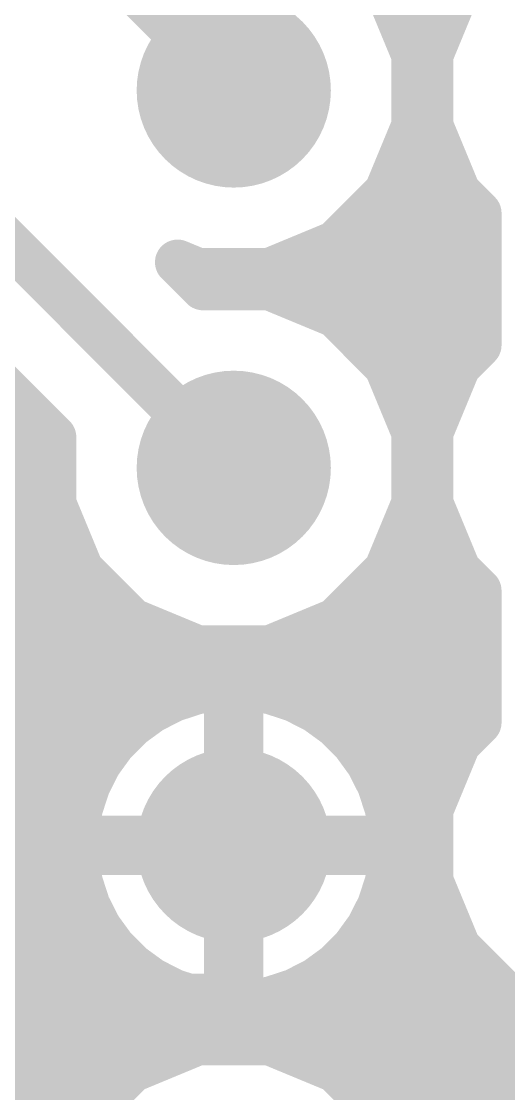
# Model space of a CAD drawing. Extents: x 0 to 68, y -7.3 to 12.7.
# Drawn here: x 48.23 to 51.51, y -3.58 to 3.64 of the extents above; entities that cross this region are included whole.
import ezdxf

# ---------------------------------------------------------------- set-up
doc = ezdxf.new("R2010")
doc.units = 0
doc.layers.add('16', color=175, linetype='CONTINUOUS')
doc.layers.add('17', color=82, linetype='CONTINUOUS')

# ---------------------------------------------------------------- blocks, each defined once
blk = doc.blocks.new('ROUNDP')
at = {"const_width": 0.5}
blk.add_lwpolyline([(0, -0.25, 1), (0, 0.25, 1), (0, -0.25)], format="xyb", dxfattribs=at)

msp = doc.modelspace()

# ---------------------------------------------------------------- linework, layer by layer
at = {"layer": '16'}
for points, const_width in [([(49.657, 3.175), (48.387, 4.445)], 0.3048), ([(50.8698, 3.4162), (50.6852, 3.862)], 0.3048), ([(51.1688, 3.862), (50.9842, 3.4162)], 0.3048), ([(50.7698, 3.6576), (51.0842, 3.6576)], 0.3048), ([(50.8698, 2.9338), (50.8698, 3.4162)], 0.3048), ([(50.9842, 3.4162), (50.9842, 2.9338)], 0.3048), ([(50.8698, 3.3528), (50.9842, 3.3528)], 0.3048), ([(50.8698, 3.048), (50.9842, 3.048)], 0.3048), ([(50.6852, 2.488), (50.8698, 2.9338)], 0.3048), ([(50.9842, 2.9338), (51.1688, 2.488)], 0.3048), ([(50.7909, 2.7432), (51.0631, 2.7432)], 0.3048), ([(49.657, 0.635), (47.752, 2.54)], 0.3048), ([(50.344, 2.1468), (50.6852, 2.488)], 0.3048), ([(51.1688, 2.488), (51.308, 2.3488)], 0.3048), ([(50.6356, 2.4384), (51.2184, 2.4384)], 0.3048), ([(51.308, 2.3488), (51.308, 1.4612)], 0.3048), ([(49.8982, 1.9622), (50.344, 2.1468)], 0.3048), ([(50.312, 2.1336), (51.308, 2.1336)], 0.3048), ([(49.45, 1.8478), (49.2789, 2.0189)], 0.3048), ([(49.2789, 2.0189), (49.4158, 1.9622)], 0.3048), ([(49.4158, 1.9622), (49.8982, 1.9622)], 0.3048), ([(47.3491, 1.9371), (48.4442, 0.842)], 0.3048), ([(49.8982, 1.8478), (49.45, 1.8478)], 0.3048), ([(50.344, 1.6632), (49.8982, 1.8478)], 0.3048), ([(49.9441, 1.8288), (51.308, 1.8288)], 0.3048), ([(50.6852, 1.322), (50.344, 1.6632)], 0.3048), ([(50.4832, 1.524), (51.308, 1.524)], 0.3048), ([(51.308, 1.4612), (51.1688, 1.322)], 0.3048), ([(50.8698, 0.8762), (50.6852, 1.322)], 0.3048), ([(51.1688, 1.322), (50.9842, 0.8762)], 0.3048), ([(50.7277, 1.2192), (51.1263, 1.2192)], 0.3048), ([(45.6844, 0.9144), (48.3718, 0.9144)], 0.3048), ([(50.854, 0.9144), (51, 0.9144)], 0.3048), ([(50.8698, 0.3938), (50.8698, 0.8762)], 0.3048), ([(50.9842, 0.8762), (50.9842, 0.3938)], 0.3048), ([(48.4442, 0.842), (48.4442, 0.3938)], 0.3048), ([(46.5146, 0.6096), (48.4442, 0.6096)], 0.3048), ([(50.8698, 0.6096), (50.9842, 0.6096)], 0.3048), ([(48.4442, 0.3938), (48.6288, -0.052)], 0.3048), ([(50.6852, -0.052), (50.8698, 0.3938)], 0.3048), ([(50.9842, 0.3938), (51.1688, -0.052)], 0.3048), ([(46.8187, 0.3048), (48.481, 0.3048)], 0.3048), ([(50.8329, 0.3048), (51.021, 0.3048)], 0.3048), ([(46.9449, 0), (48.6073, 0)], 0.3048), ([(50.7067, 0), (51.1473, 0)], 0.3048), ([(48.6288, -0.052), (48.97, -0.3932)], 0.3048), ([(50.344, -0.3932), (50.6852, -0.052)], 0.3048), ([(51.1688, -0.052), (51.308, -0.1912)], 0.3048), ([(51.308, -0.1912), (51.308, -1.0788)], 0.3048), ([(47.0028, -0.3048), (48.8816, -0.3048)], 0.3048), ([(50.4324, -0.3048), (51.308, -0.3048)], 0.3048), ([(48.97, -0.3932), (49.4158, -0.5778)], 0.3048), ([(49.8982, -0.5778), (50.344, -0.3932)], 0.3048), ([(49.4158, -0.5778), (49.8982, -0.5778)], 0.3048), ([(47.0028, -0.6096), (51.308, -0.6096)], 0.3048), ([(49.4087, -0.8707), (49.2499, -0.9223)], 0.3048), ([(49.5735, -0.8446), (49.4087, -0.8707)], 0.3048), ([(49.6094, -0.8446), (49.5735, -0.8446)], 0.3048), ([(49.6094, -1.8574), (49.6094, -0.8446)], 0.3048), ([(49.7405, -0.8446), (49.7046, -0.8446)], 0.3048), ([(49.7046, -0.8446), (49.7046, -1.8574)], 0.3048), ([(49.9053, -0.8707), (49.7405, -0.8446)], 0.3048), ([(50.0641, -0.9223), (49.9053, -0.8707)], 0.3048), ([(46.8818, -0.9144), (49.2742, -0.9144)], 0.3048), ([(49.2499, -0.9223), (49.1012, -0.9981)], 0.3048), ([(49.6094, -0.9144), (49.7046, -0.9144)], 0.3048), ([(50.0398, -0.9144), (51.308, -0.9144)], 0.3048), ([(50.2128, -0.9981), (50.0641, -0.9223)], 0.3048), ([(49.1012, -0.9981), (48.9662, -1.0962)], 0.3048), ([(50.3478, -1.0962), (50.2128, -0.9981)], 0.3048), ([(51.308, -1.0788), (51.1688, -1.218)], 0.3048), ([(48.9662, -1.0962), (48.8482, -1.2142)], 0.3048), ([(50.4658, -1.2142), (50.3478, -1.0962)], 0.3048), ([(46.667, -1.2192), (48.8445, -1.2192)], 0.3048), ([(48.8482, -1.2142), (48.7501, -1.3492)], 0.3048), ([(49.6094, -1.2192), (49.7046, -1.2192)], 0.3048), ([(50.5639, -1.3492), (50.4658, -1.2142)], 0.3048), ([(50.4695, -1.2192), (51.1683, -1.2192)], 0.3048), ([(51.1688, -1.218), (50.9842, -1.6638)], 0.3048), ([(48.7501, -1.3492), (48.6743, -1.4979)], 0.3048), ([(50.6397, -1.4979), (50.5639, -1.3492)], 0.3048), ([(48.6743, -1.4979), (48.6227, -1.6567)], 0.3048), ([(50.6913, -1.6567), (50.6397, -1.4979)], 0.3048), ([(46.1997, -1.524), (48.6658, -1.524)], 0.3048), ([(49.6094, -1.524), (49.7046, -1.524)], 0.3048), ([(50.6482, -1.524), (51.0421, -1.524)], 0.3048), ([(48.6227, -1.6567), (48.5966, -1.8215)], 0.3048), ([(50.7174, -1.8215), (50.6913, -1.6567)], 0.3048), ([(50.9842, -1.6638), (50.9842, -2.1462)], 0.3048), ([(45.5554, -1.8288), (48.5966, -1.8288)], 0.3048), ([(48.5966, -1.8215), (48.5966, -1.8574)], 0.3048), ([(48.5966, -1.8574), (49.6094, -1.8574)], 0.3048), ([(49.6094, -1.8288), (49.7046, -1.8288)], 0.3048), ([(49.7046, -1.8574), (49.6094, -1.8574)], 0.3048), ([(49.6094, -1.8574), (49.6094, -1.9526)], 0.3048), ([(49.7046, -1.9526), (49.7046, -1.8574)], 0.3048), ([(49.7046, -1.8574), (50.7174, -1.8574)], 0.3048), ([(50.7174, -1.8574), (50.7174, -1.8215)], 0.3048), ([(50.7174, -1.8288), (50.9842, -1.8288)], 0.3048), ([(49.6094, -1.9526), (48.5966, -1.9526)], 0.3048), ([(48.5966, -1.9526), (48.5966, -1.9885)], 0.3048), ([(49.6094, -2.9654), (49.6094, -1.9526)], 0.3048), ([(49.6094, -1.9526), (49.7046, -1.9526)], 0.3048), ([(49.657, -1.905), (49.657, -2.921)], 0.254), ([(49.657, -1.905), (49.657, -3.048)], 0.254), ([(49.7046, -1.9526), (49.7046, -2.9654)], 0.3048), ([(50.7174, -1.9526), (49.7046, -1.9526)], 0.3048), ([(50.7174, -1.9885), (50.7174, -1.9526)], 0.3048), ([(48.5966, -1.9885), (48.6227, -2.1533)], 0.3048), ([(50.6913, -2.1533), (50.7174, -1.9885)], 0.3048), ([(45.4319, -2.1336), (48.6196, -2.1336)], 0.3048), ([(48.6227, -2.1533), (48.6743, -2.3121)], 0.3048), ([(49.6094, -2.1336), (49.7046, -2.1336)], 0.3048), ([(50.6397, -2.3121), (50.6913, -2.1533)], 0.3048), ([(50.6944, -2.1336), (50.9842, -2.1336)], 0.3048), ([(50.9842, -2.1462), (51.1688, -2.592)], 0.3048), ([(48.6743, -2.3121), (48.7501, -2.4608)], 0.3048), ([(50.5639, -2.4608), (50.6397, -2.3121)], 0.3048), ([(45.1529, -2.4384), (48.7387, -2.4384)], 0.3048), ([(48.7501, -2.4608), (48.8482, -2.5958)], 0.3048), ([(49.6094, -2.4384), (49.7046, -2.4384)], 0.3048), ([(50.4658, -2.5958), (50.5639, -2.4608)], 0.3048), ([(50.5753, -2.4384), (51.1052, -2.4384)], 0.3048), ([(48.8482, -2.5958), (48.9662, -2.7138)], 0.3048), ([(50.3478, -2.7138), (50.4658, -2.5958)], 0.3048), ([(51.1688, -2.592), (51.51, -2.9332)], 0.3048), ([(42.3591, -2.7432), (49.0066, -2.7432)], 0.3048), ([(48.9662, -2.7138), (49.1012, -2.8119)], 0.3048), ([(49.6094, -2.7432), (49.7046, -2.7432)], 0.3048), ([(50.2128, -2.8119), (50.3478, -2.7138)], 0.3048), ([(50.3074, -2.7432), (51.32, -2.7432)], 0.3048), ([(49.1012, -2.8119), (49.2499, -2.8877)], 0.3048), ([(50.0641, -2.8877), (50.2128, -2.8119)], 0.3048), ([(49.2499, -2.8877), (49.4087, -2.9393)], 0.3048), ([(49.9053, -2.9393), (50.0641, -2.8877)], 0.3048), ([(49.657, -2.921), (47.625, -2.921)], 0.3048), ([(49.4087, -2.9393), (49.5735, -2.9654)], 0.3048), ([(49.5735, -2.9654), (49.6094, -2.9654)], 0.3048), ([(49.657, -2.921), (51.054, -3.556)], 0.3048), ([(50.673, -2.921), (49.657, -2.921)], 0.254), ([(49.7046, -2.9654), (49.7405, -2.9654)], 0.3048), ([(49.7405, -2.9654), (49.9053, -2.9393)], 0.3048), ([(51.054, -3.556), (50.673, -2.921)], 0.3048), ([(51.51, -2.9332), (51.9558, -3.1178)], 0.3048), ([(14.3408, -3.048), (51.7873, -3.048)], 0.3048), ([(49.657, -3.048), (49.784, -3.175)], 0.254), ([(49.784, -3.175), (51.054, -3.175)], 0.3048), ([(51.054, -3.175), (52.324, -5.715)], 0.3048), ([(49.4158, -3.2322), (48.97, -3.4168)], 0.3048), ([(49.8982, -3.2322), (49.4158, -3.2322)], 0.3048), ([(50.344, -3.4168), (49.8982, -3.2322)], 0.3048), ([(14.6456, -3.3528), (49.1246, -3.3528)], 0.3048), ([(50.1894, -3.3528), (52.893, -3.3528)], 0.3048), ([(48.97, -3.4168), (48.653, -3.7338)], 0.3048), ([(50.6852, -3.758), (50.344, -3.4168)], 0.3048), ([(14.9504, -3.6576), (48.7292, -3.6576)], 0.3048), ([(50.5848, -3.6576), (53.0098, -3.6576)], 0.3048)]:
    msp.add_lwpolyline(points, dxfattribs=dict(at, const_width=const_width))
for points, const_width in [([(50.7698, 3.7338, 1), (50.7698, 3.5814)], 0.1524), ([(51.0842, 3.5814, 1), (51.0842, 3.7338)], 0.1524), ([(50.946, 3.4162, 1), (50.7936, 3.4162)], 0.1524), ([(51.0604, 3.4162, 1), (50.908, 3.4162)], 0.1524), ([(50.8698, 3.429, 1), (50.8698, 3.2766)], 0.1524), ([(50.7994, 3.3871, 1), (50.9402, 3.4454)], 0.1524), ([(50.9138, 3.4454, 1), (51.0546, 3.3871)], 0.1524), ([(50.9842, 3.2766, 1), (50.9842, 3.429)], 0.1524), ([(49.6031, 3.1211, 1), (49.7109, 3.2289)], 0.1524), ([(50.8698, 3.1242, 1), (50.8698, 2.9718)], 0.1524), ([(50.9842, 2.9718, 1), (50.9842, 3.1242)], 0.1524), ([(50.9402, 2.9046, 1), (50.7994, 2.9629)], 0.1524), ([(51.0546, 2.9629, 1), (50.9138, 2.9046)], 0.1524), ([(50.7936, 2.9338, 1), (50.946, 2.9338)], 0.1524), ([(50.908, 2.9338, 1), (51.0604, 2.9338)], 0.1524), ([(50.7909, 2.8194, 1), (50.7909, 2.667)], 0.1524), ([(51.0631, 2.667, 1), (51.0631, 2.8194)], 0.1524), ([(50.739, 2.4341, 1), (50.6313, 2.5419)], 0.1524), ([(51.2227, 2.5419, 1), (51.115, 2.4341)], 0.1524), ([(50.6356, 2.5146, 1), (50.6356, 2.3622)], 0.1524), ([(50.6148, 2.5172, 1), (50.7556, 2.4588)], 0.1524), ([(51.0984, 2.4588, 1), (51.2392, 2.5172)], 0.1524), ([(51.2184, 2.3622, 1), (51.2184, 2.5146)], 0.1524), ([(51.3842, 2.3488, 1), (51.2318, 2.3488)], 0.1524), ([(51.2541, 2.295, 1), (51.3619, 2.4027)], 0.1524), ([(50.312, 2.2098, 1), (50.312, 2.0574)], 0.1524), ([(50.2901, 2.2007, 1), (50.3979, 2.093)], 0.1524), ([(50.3732, 2.0764, 1), (50.3148, 2.2172)], 0.1524), ([(51.308, 2.0574, 1), (51.308, 2.2098)], 0.1524), ([(49.3328, 2.0728, 1), (49.225, 1.965)], 0.1524), ([(49.308, 2.0893, 1), (49.2497, 1.9485)], 0.1524), ([(49.4158, 2.0384, 1), (49.4158, 1.886)], 0.1524), ([(49.3866, 1.8918, 1), (49.4449, 2.0326)], 0.1524), ([(49.8691, 2.0326, 1), (49.9274, 1.8918)], 0.1524), ([(49.8982, 1.886, 1), (49.8982, 2.0384)], 0.1524), ([(49.45, 1.924, 1), (49.45, 1.7716)], 0.1524), ([(49.3961, 1.7939, 1), (49.5039, 1.9017)], 0.1524), ([(49.9274, 1.9182, 1), (49.8691, 1.7774)], 0.1524), ([(49.9441, 1.905, 1), (49.9441, 1.7526)], 0.1524), ([(49.8982, 1.7716, 1), (49.8982, 1.924)], 0.1524), ([(51.308, 1.7526, 1), (51.308, 1.905)], 0.1524), ([(50.3979, 1.717, 1), (50.2901, 1.6093)], 0.1524), ([(50.3148, 1.5928, 1), (50.3732, 1.7336)], 0.1524), ([(50.4832, 1.6002, 1), (50.4832, 1.4478)], 0.1524), ([(51.308, 1.4478, 1), (51.308, 1.6002)], 0.1524), ([(51.3619, 1.4073, 1), (51.2541, 1.515)], 0.1524), ([(51.2318, 1.4612, 1), (51.3842, 1.4612)], 0.1524), ([(50.7556, 1.3512, 1), (50.6148, 1.2928)], 0.1524), ([(50.6313, 1.2681, 1), (50.739, 1.3759)], 0.1524), ([(51.115, 1.3759, 1), (51.2227, 1.2681)], 0.1524), ([(51.2392, 1.2928, 1), (51.0984, 1.3512)], 0.1524), ([(50.7277, 1.2954, 1), (50.7277, 1.143)], 0.1524), ([(51.1263, 1.143, 1), (51.1263, 1.2954)], 0.1524), ([(48.3718, 0.8382, 1), (48.3718, 0.9906)], 0.1524), ([(50.854, 0.9906, 1), (50.854, 0.8382)], 0.1524), ([(50.946, 0.8762, 1), (50.7936, 0.8762)], 0.1524), ([(51.0604, 0.8762, 1), (50.908, 0.8762)], 0.1524), ([(51, 0.8382, 1), (51, 0.9906)], 0.1524), ([(48.5204, 0.842, 1), (48.368, 0.842)], 0.1524), ([(48.3903, 0.7881, 1), (48.4981, 0.8959)], 0.1524), ([(50.7994, 0.8471, 1), (50.9402, 0.9054)], 0.1524), ([(50.9138, 0.9054, 1), (51.0546, 0.8471)], 0.1524), ([(48.4442, 0.5334, 1), (48.4442, 0.6858)], 0.1524), ([(49.6031, 0.5811, 1), (49.7109, 0.6889)], 0.1524), ([(50.8698, 0.6858, 1), (50.8698, 0.5334)], 0.1524), ([(50.9842, 0.5334, 1), (50.9842, 0.6858)], 0.1524), ([(48.5146, 0.4229, 1), (48.3738, 0.3646)], 0.1524), ([(50.9402, 0.3646, 1), (50.7994, 0.4229)], 0.1524), ([(51.0546, 0.4229, 1), (50.9138, 0.3646)], 0.1524), ([(48.368, 0.3938, 1), (48.5204, 0.3938)], 0.1524), ([(48.481, 0.2286, 1), (48.481, 0.381)], 0.1524), ([(50.8329, 0.381, 1), (50.8329, 0.2286)], 0.1524), ([(50.7936, 0.3938, 1), (50.946, 0.3938)], 0.1524), ([(50.908, 0.3938, 1), (51.0604, 0.3938)], 0.1524), ([(51.021, 0.2286, 1), (51.021, 0.381)], 0.1524), ([(48.6073, -0.0762, 1), (48.6073, 0.0762)], 0.1524), ([(50.7067, 0.0762, 1), (50.7067, -0.0762)], 0.1524), ([(51.1473, -0.0762, 1), (51.1473, 0.0762)], 0.1524), ([(48.6827, 0.0019, 1), (48.575, -0.1059)], 0.1524), ([(50.739, -0.1059, 1), (50.6313, 0.0019)], 0.1524), ([(51.2227, 0.0019, 1), (51.115, -0.1059)], 0.1524), ([(48.5584, -0.0812, 1), (48.6992, -0.0228)], 0.1524), ([(50.6148, -0.0228, 1), (50.7556, -0.0812)], 0.1524), ([(51.0984, -0.0812, 1), (51.2392, -0.0228)], 0.1524), ([(51.3842, -0.1912, 1), (51.2318, -0.1912)], 0.1524), ([(51.2541, -0.245, 1), (51.3619, -0.1373)], 0.1524), ([(48.8816, -0.381, 1), (48.8816, -0.2286)], 0.1524), ([(50.4324, -0.2286, 1), (50.4324, -0.381)], 0.1524), ([(51.308, -0.381, 1), (51.308, -0.2286)], 0.1524), ([(48.9992, -0.3228, 1), (48.9408, -0.4636)], 0.1524), ([(48.9161, -0.447, 1), (49.0239, -0.3393)], 0.1524), ([(50.2901, -0.3393, 1), (50.3979, -0.447)], 0.1524), ([(50.3732, -0.4636, 1), (50.3148, -0.3228)], 0.1524), ([(49.4158, -0.5016, 1), (49.4158, -0.654)], 0.1524), ([(49.3866, -0.6482, 1), (49.4449, -0.5074)], 0.1524), ([(49.8691, -0.5074, 1), (49.9274, -0.6482)], 0.1524), ([(49.8982, -0.654, 1), (49.8982, -0.5016)], 0.1524), ([(51.308, -0.6858, 1), (51.308, -0.5334)], 0.1524), ([(49.3968, -0.7954, 1), (49.4206, -0.946)], 0.1524), ([(49.4322, -0.9432, 1), (49.3851, -0.7982)], 0.1524), ([(49.5735, -0.7684, 1), (49.5735, -0.9208)], 0.1524), ([(49.6856, -0.8446, 1), (49.5332, -0.8446)], 0.1524), ([(49.5855, -0.9199, 1), (49.5616, -0.7693)], 0.1524), ([(49.6094, -0.9208, 1), (49.6094, -0.7684)], 0.1524), ([(49.7046, -0.7684, 1), (49.7046, -0.9208)], 0.1524), ([(49.7808, -0.8446, 1), (49.6284, -0.8446)], 0.1524), ([(49.7524, -0.7693, 1), (49.7285, -0.9199)], 0.1524), ([(49.7405, -0.9208, 1), (49.7405, -0.7684)], 0.1524), ([(49.9289, -0.7982, 1), (49.8818, -0.9432)], 0.1524), ([(49.8934, -0.946, 1), (49.9172, -0.7954)], 0.1524), ([(49.2264, -0.8498, 1), (49.2735, -0.9948)], 0.1524), ([(49.2845, -0.9902, 1), (49.2154, -0.8544)], 0.1524), ([(49.2742, -0.9906, 1), (49.2742, -0.8382)], 0.1524), ([(49.6094, -0.8382, 1), (49.6094, -0.9906)], 0.1524), ([(49.7046, -0.9906, 1), (49.7046, -0.8382)], 0.1524), ([(50.0398, -0.8382, 1), (50.0398, -0.9906)], 0.1524), ([(50.0986, -0.8544, 1), (50.0295, -0.9902)], 0.1524), ([(50.0405, -0.9948, 1), (50.0876, -0.8498)], 0.1524), ([(51.308, -0.9906, 1), (51.308, -0.8382)], 0.1524), ([(49.0666, -0.9302, 1), (49.1358, -1.066)], 0.1524), ([(49.146, -1.0597, 1), (49.0564, -0.9364)], 0.1524), ([(50.2576, -0.9364, 1), (50.168, -1.0597)], 0.1524), ([(50.1782, -1.066, 1), (50.2474, -0.9302)], 0.1524), ([(51.3619, -1.1327, 1), (51.2541, -1.025)], 0.1524), ([(48.9214, -1.0345, 1), (49.011, -1.1578)], 0.1524), ([(49.0201, -1.1501, 1), (48.9123, -1.0423)], 0.1524), ([(50.4017, -1.0423, 1), (50.2939, -1.1501)], 0.1524), ([(50.303, -1.1578, 1), (50.3926, -1.0345)], 0.1524), ([(51.2318, -1.0788, 1), (51.3842, -1.0788)], 0.1524), ([(48.9098, -1.259, 1), (48.7865, -1.1694)], 0.1524), ([(48.8445, -1.2954, 1), (48.8445, -1.143)], 0.1524), ([(49.6094, -1.143, 1), (49.6094, -1.2954)], 0.1524), ([(49.7046, -1.2954, 1), (49.7046, -1.143)], 0.1524), ([(50.5275, -1.1694, 1), (50.4042, -1.259)], 0.1524), ([(50.4695, -1.143, 1), (50.4695, -1.2954)], 0.1524), ([(51.2392, -1.2472, 1), (51.0984, -1.1888)], 0.1524), ([(51.1683, -1.2954, 1), (51.1683, -1.143)], 0.1524), ([(48.7943, -1.1603, 1), (48.9021, -1.2681)], 0.1524), ([(50.4119, -1.2681, 1), (50.5197, -1.1603)], 0.1524), ([(51.115, -1.1641, 1), (51.2227, -1.2719)], 0.1524), ([(48.818, -1.3838, 1), (48.6822, -1.3146)], 0.1524), ([(50.6318, -1.3146, 1), (50.496, -1.3838)], 0.1524), ([(48.6884, -1.3044, 1), (48.8117, -1.394)], 0.1524), ([(50.5023, -1.394, 1), (50.6256, -1.3044)], 0.1524), ([(48.7468, -1.5215, 1), (48.6018, -1.4744)], 0.1524), ([(50.7122, -1.4744, 1), (50.5672, -1.5215)], 0.1524), ([(48.6064, -1.4634, 1), (48.7422, -1.5325)], 0.1524), ([(48.6658, -1.6002, 1), (48.6658, -1.4478)], 0.1524), ([(49.6094, -1.4478, 1), (49.6094, -1.6002)], 0.1524), ([(49.7046, -1.6002, 1), (49.7046, -1.4478)], 0.1524), ([(50.5718, -1.5325, 1), (50.7076, -1.4634)], 0.1524), ([(50.6482, -1.4478, 1), (50.6482, -1.6002)], 0.1524), ([(51.0421, -1.6002, 1), (51.0421, -1.4478)], 0.1524), ([(48.698, -1.6686, 1), (48.5474, -1.6448)], 0.1524), ([(50.7665, -1.6448, 1), (50.616, -1.6686)], 0.1524), ([(51.0604, -1.6638, 1), (50.908, -1.6638)], 0.1524), ([(48.5502, -1.6331, 1), (48.6952, -1.6802)], 0.1524), ([(50.6188, -1.6802, 1), (50.7638, -1.6331)], 0.1524), ([(50.9138, -1.6346, 1), (51.0546, -1.6929)], 0.1524), ([(48.6728, -1.8215, 1), (48.5204, -1.8215)], 0.1524), ([(48.5966, -1.7812, 1), (48.5966, -1.9336)], 0.1524), ([(48.5966, -1.905, 1), (48.5966, -1.7526)], 0.1524), ([(49.6094, -1.7526, 1), (49.6094, -1.905)], 0.1524), ([(49.6094, -1.7812, 1), (49.6094, -1.9336)], 0.1524), ([(49.6856, -1.8574, 1), (49.5332, -1.8574)], 0.1524), ([(49.6094, -1.9336, 1), (49.6094, -1.7812)], 0.1524), ([(49.7808, -1.8574, 1), (49.6284, -1.8574)], 0.1524), ([(49.7046, -1.7812, 1), (49.7046, -1.9336)], 0.1524), ([(49.7046, -1.905, 1), (49.7046, -1.7526)], 0.1524), ([(49.7046, -1.9336, 1), (49.7046, -1.7812)], 0.1524), ([(50.7936, -1.8215, 1), (50.6412, -1.8215)], 0.1524), ([(50.7174, -1.7526, 1), (50.7174, -1.905)], 0.1524), ([(50.7174, -1.9336, 1), (50.7174, -1.7812)], 0.1524), ([(50.9842, -1.905, 1), (50.9842, -1.7526)], 0.1524), ([(48.5213, -1.8096, 1), (48.6719, -1.8335)], 0.1524), ([(48.5204, -1.8574, 1), (48.6728, -1.8574)], 0.1524), ([(48.5966, -1.8764, 1), (48.5966, -2.0288)], 0.1524), ([(48.6728, -1.9526, 1), (48.5204, -1.9526)], 0.1524), ([(49.5332, -1.8574, 1), (49.6856, -1.8574)], 0.1524), ([(49.6856, -1.9526, 1), (49.5332, -1.9526)], 0.1524), ([(49.6094, -1.8764, 1), (49.6094, -2.0288)], 0.1524), ([(49.7205, -1.905, 1), (49.5935, -1.905)], 0.127), ([(49.7205, -1.905, 1), (49.5935, -1.905)], 0.127), ([(49.6094, -2.0288, 1), (49.6094, -1.8764)], 0.1524), ([(49.6284, -1.8574, 1), (49.7808, -1.8574)], 0.1524), ([(49.7808, -1.9526, 1), (49.6284, -1.9526)], 0.1524), ([(49.7046, -1.8764, 1), (49.7046, -2.0288)], 0.1524), ([(49.7046, -2.0288, 1), (49.7046, -1.8764)], 0.1524), ([(50.6412, -1.8574, 1), (50.7936, -1.8574)], 0.1524), ([(50.7936, -1.9526, 1), (50.6412, -1.9526)], 0.1524), ([(50.6421, -1.8335, 1), (50.7927, -1.8096)], 0.1524), ([(50.7174, -2.0288, 1), (50.7174, -1.8764)], 0.1524), ([(48.6719, -1.9765, 1), (48.5213, -2.0004)], 0.1524), ([(50.7927, -2.0004, 1), (50.6421, -1.9765)], 0.1524), ([(48.5204, -1.9885, 1), (48.6728, -1.9885)], 0.1524), ([(49.5332, -1.9526, 1), (49.6856, -1.9526)], 0.1524), ([(49.6284, -1.9526, 1), (49.7808, -1.9526)], 0.1524), ([(50.6412, -1.9885, 1), (50.7936, -1.9885)], 0.1524), ([(48.6952, -2.1298, 1), (48.5502, -2.1769)], 0.1524), ([(48.6196, -2.2098, 1), (48.6196, -2.0574)], 0.1524), ([(49.6094, -2.0574, 1), (49.6094, -2.2098)], 0.1524), ([(49.7046, -2.2098, 1), (49.7046, -2.0574)], 0.1524), ([(50.6944, -2.0574, 1), (50.6944, -2.2098)], 0.1524), ([(50.7638, -2.1769, 1), (50.6188, -2.1298)], 0.1524), ([(51.0546, -2.1171, 1), (50.9138, -2.1754)], 0.1524), ([(50.9842, -2.2098, 1), (50.9842, -2.0574)], 0.1524), ([(48.5474, -2.1652, 1), (48.698, -2.1414)], 0.1524), ([(50.616, -2.1414, 1), (50.7665, -2.1652)], 0.1524), ([(50.908, -2.1462, 1), (51.0604, -2.1462)], 0.1524), ([(48.7422, -2.2775, 1), (48.6064, -2.3466)], 0.1524), ([(50.7076, -2.3466, 1), (50.5718, -2.2775)], 0.1524), ([(48.6018, -2.3356, 1), (48.7468, -2.2885)], 0.1524), ([(50.5672, -2.2885, 1), (50.7122, -2.3356)], 0.1524), ([(48.8117, -2.416, 1), (48.6884, -2.5056)], 0.1524), ([(48.7387, -2.5146, 1), (48.7387, -2.3622)], 0.1524), ([(49.6094, -2.3622, 1), (49.6094, -2.5146)], 0.1524), ([(49.7046, -2.5146, 1), (49.7046, -2.3622)], 0.1524), ([(50.5753, -2.3622, 1), (50.5753, -2.5146)], 0.1524), ([(50.6256, -2.5056, 1), (50.5023, -2.416)], 0.1524), ([(51.1052, -2.5146, 1), (51.1052, -2.3622)], 0.1524), ([(48.6822, -2.4954, 1), (48.818, -2.4262)], 0.1524), ([(50.496, -2.4262, 1), (50.6318, -2.4954)], 0.1524), ([(48.9021, -2.5419, 1), (48.7943, -2.6497)], 0.1524), ([(50.5197, -2.6497, 1), (50.4119, -2.5419)], 0.1524), ([(51.2227, -2.5381, 1), (51.115, -2.6459)], 0.1524), ([(48.7865, -2.6406, 1), (48.9098, -2.551)], 0.1524), ([(50.4042, -2.551, 1), (50.5275, -2.6406)], 0.1524), ([(51.0984, -2.6212, 1), (51.2392, -2.5628)], 0.1524), ([(49.011, -2.6522, 1), (48.9214, -2.7755)], 0.1524), ([(48.9123, -2.7677, 1), (49.0201, -2.6599)], 0.1524), ([(49.0066, -2.8194, 1), (49.0066, -2.667)], 0.1524), ([(49.6094, -2.667, 1), (49.6094, -2.8194)], 0.1524), ([(49.7046, -2.8194, 1), (49.7046, -2.667)], 0.1524), ([(50.3074, -2.667, 1), (50.3074, -2.8194)], 0.1524), ([(50.2939, -2.6599, 1), (50.4017, -2.7677)], 0.1524), ([(50.3926, -2.7755, 1), (50.303, -2.6522)], 0.1524), ([(51.32, -2.8194, 1), (51.32, -2.667)], 0.1524), ([(49.1358, -2.744, 1), (49.0666, -2.8798)], 0.1524), ([(50.2474, -2.8798, 1), (50.1782, -2.744)], 0.1524), ([(49.0564, -2.8736, 1), (49.146, -2.7503)], 0.1524), ([(49.2735, -2.8152, 1), (49.2264, -2.9602)], 0.1524), ([(50.0876, -2.9602, 1), (50.0405, -2.8152)], 0.1524), ([(50.168, -2.7503, 1), (50.2576, -2.8736)], 0.1524), ([(49.2154, -2.9556, 1), (49.2845, -2.8198)], 0.1524), ([(49.4206, -2.864, 1), (49.3968, -3.0145)], 0.1524), ([(49.3851, -3.0118, 1), (49.4322, -2.8668)], 0.1524), ([(49.5735, -2.8892, 1), (49.5735, -3.0416)], 0.1524), ([(49.6885, -2.8516, 1), (49.6255, -2.9904)], 0.1524), ([(49.657, -2.8575, 1), (49.657, -2.9845)], 0.127), ([(49.6094, -3.0416, 1), (49.6094, -2.8892)], 0.1524), ([(49.7046, -2.8892, 1), (49.7046, -3.0416)], 0.1524), ([(49.657, -2.9972, 1), (49.657, -2.8448)], 0.1524), ([(49.7405, -3.0416, 1), (49.7405, -2.8892)], 0.1524), ([(49.8818, -2.8668, 1), (49.9289, -3.0118)], 0.1524), ([(49.9172, -3.0145, 1), (49.8934, -2.864)], 0.1524), ([(50.0295, -2.8198, 1), (50.0986, -2.9556)], 0.1524), ([(50.7383, -2.8818, 1), (50.6077, -2.9602)], 0.1524), ([(50.673, -2.9845, 1), (50.673, -2.8575)], 0.127), ([(51.5392, -2.8628, 1), (51.4808, -3.0036)], 0.1524), ([(51.4561, -2.987, 1), (51.5639, -2.8793)], 0.1524), ([(49.5616, -3.0407, 1), (49.5855, -2.8901)], 0.1524), ([(49.5935, -2.921, 1), (49.7205, -2.921)], 0.127), ([(49.7285, -2.8901, 1), (49.7524, -3.0407)], 0.1524), ([(49.5332, -2.9654, 1), (49.6856, -2.9654)], 0.1524), ([(49.7019, -3.0031, 1), (49.6121, -3.0929)], 0.127), ([(49.6284, -2.9654, 1), (49.7808, -2.9654)], 0.1524), ([(49.5935, -3.048, 1), (49.7205, -3.048)], 0.127), ([(49.784, -3.0988, 1), (49.784, -3.2512)], 0.1524), ([(51.1222, -3.1409, 1), (50.9858, -3.2091)], 0.1524), ([(51.054, -3.2512, 1), (51.054, -3.0988)], 0.1524), ([(49.4158, -3.156, 1), (49.4158, -3.3084)], 0.1524), ([(49.4449, -3.3026, 1), (49.3866, -3.1618)], 0.1524), ([(49.7391, -3.2199, 1), (49.8289, -3.1301)], 0.127), ([(49.9274, -3.1618, 1), (49.8691, -3.3026)], 0.1524), ([(49.8982, -3.3084, 1), (49.8982, -3.156)], 0.1524), ([(49.1246, -3.429, 1), (49.1246, -3.2766)], 0.1524), ([(50.1894, -3.2766, 1), (50.1894, -3.429)], 0.1524), ([(48.9408, -3.3464, 1), (48.9992, -3.4872)], 0.1524), ([(49.0239, -3.4707, 1), (48.9161, -3.363)], 0.1524), ([(50.3979, -3.363, 1), (50.2901, -3.4707)], 0.1524), ([(50.3148, -3.4872, 1), (50.3732, -3.3464)], 0.1524), ([(50.9887, -3.5952, 1), (51.1193, -3.5168)], 0.1524), ([(51.0225, -3.6254, 1), (51.0855, -3.4866)], 0.1524), ([(48.7292, -3.7338, 1), (48.7292, -3.5814)], 0.1524), ([(50.5848, -3.5814, 1), (50.5848, -3.7338)], 0.1524)]:
    msp.add_lwpolyline(points, format="xyb", dxfattribs=dict(at, const_width=const_width))

# ---------------------------------------------------------------- block references
at = {"layer": '17', "xscale": 1.308, "yscale": 1.308, "rotation": 90}
for p in [(49.657, 3.175), (49.657, 3.175), (49.657, 0.635), (49.657, 0.635), (49.657, -1.905), (49.657, -1.905)]:
    msp.add_blockref('ROUNDP', p, dxfattribs=at)

doc.saveas('drawing.dxf')
